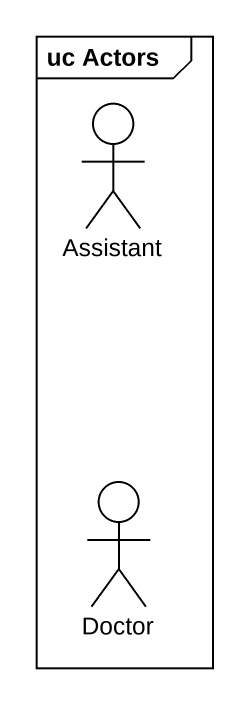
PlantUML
@startuml
mainframe uc Actors
actor Assistant
actor Doctor
@enduml
